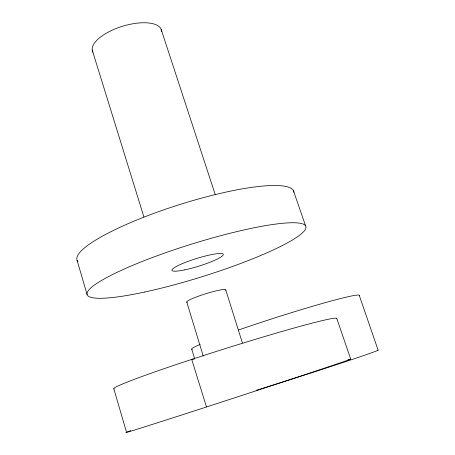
<?xml version="1.0" encoding="UTF-8"?>
<svg xmlns="http://www.w3.org/2000/svg" width="455" height="455" viewBox="0 0 455 455"><rect width="100%" height="100%" fill="white"/><g stroke="black" fill="none" stroke-linecap="round" stroke-linejoin="round"><path stroke-width="0.68" d="M194.279 359.012L191.72 359.416L206.485 406.952M293.304 190.349L305.629 225.947M359.24 295.284L378.122 350.208M336.791 318.494L350.742 359.16M161.133 29.291L215.255 194.649M225.765 289.983L242.418 342.99M92.206 49.993L143.928 217.018M186.749 301.995L203.22 356.009M191.743 349.207L194.643 358.711M77.111 260.351L87.076 294.527M113.818 388.769L126.518 432.25A117.97 0.768 -18.1 0 0 240.962 395.742A117.97 0.768 -18.1 0 0 350.646 359.114M92.962 52.279A36.047 14.844 -17.1 0 1 123.026 26.111A36.047 14.844 -17.1 0 1 161.616 31.634M77.993 261.773A113.676 21.851 -17.6 0 1 176.813 205.472A113.676 21.851 -17.6 0 1 293.896 192.3M127.229 431.937A117.97 0.768 -18.1 0 1 128.253 431.55M128.93 431.306A117.97 0.768 -18.1 0 1 130.778 430.652M348.058 359.825A117.97 0.768 -18.1 0 1 349.554 359.399M114.029 388.951A116.895 4.755 -17.5 0 1 224.85 348.746A116.895 4.755 -17.5 0 1 336.632 318.79M187.215 302.319A20.435 2.235 -17.4 0 1 205.398 293.862A20.435 2.235 -17.4 0 1 225.606 290.267M192.129 349.406A88.008 4.357 -17.8 0 1 200.155 344.378M238.494 330.012A88.008 4.357 -17.8 0 1 359.302 295.591M377.548 350.185A89.009 1.359 -17.7 0 1 342.45 362.698A89.009 1.359 -17.7 0 1 256.114 390.333M144.753 292.019A114.563 17.114 -17.3 0 0 305.936 226.738A114.563 17.114 -17.3 0 0 138.758 262.848A114.563 17.114 -17.3 0 0 144.753 292.019M184.707 269.878A26.89 3.987 -17.3 0 0 223.28 254.555A26.89 3.987 -17.3 0 0 184.753 262.643A26.89 3.987 -17.3 0 0 184.707 269.878"/></g></svg>
